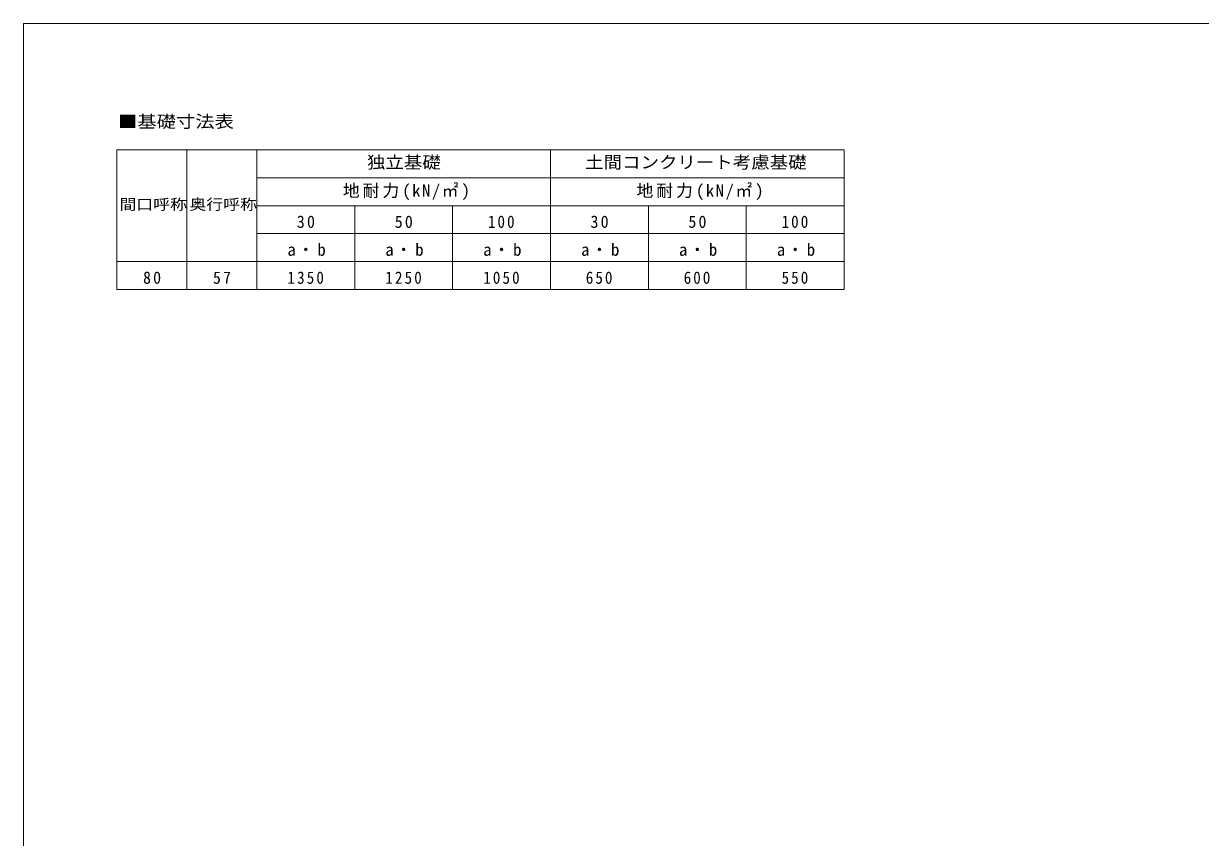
# Model space of a CAD drawing. Units: millimetres on the paper, enlarged 45 times, with parts at other scales. Extents: x -12578 to 12718, y -8779 to 8681.
# Drawn here: x -12578 to 47, y -49 to 8681 of the extents above; entities that cross this region are included whole.
import ezdxf
from ezdxf.enums import TextEntityAlignment as Align

# ---------------------------------------------------------------- set-up
doc = ezdxf.new("R2010")
doc.units = ezdxf.units.MM
doc.header["$LTSCALE"] = 45
doc.layers.add('1-0_FRAME', color=7, linetype='Continuous', lineweight=18)
doc.layers.add('F-0_240', color=7, linetype='Continuous', lineweight=9)
doc.styles.add('ＭＳ ゴシック', font='')
doc.styles.get('ＭＳ ゴシック').set_extended_font_data('MS Gothic')

msp = doc.modelspace()

# ---------------------------------------------------------------- linework, layer by layer
at = {"layer": '1-0_FRAME'}
for p, q in [((-11575.67, 7327.44), (-11575.67, 5827.44)), ((-11575.67, 7327.44), (-3775.67, 7327.44)), ((-10825.67, 7327.44), (-10825.67, 5827.44)), ((-6925.67, 7327.44), (-6925.67, 5827.44)), ((-10075.67, 7027.44), (-3775.67, 7027.44)), ((-10075.67, 6727.44), (-3775.67, 6727.44)), ((-5875.67, 6727.44), (-5875.67, 5827.44)), ((-10075.67, 6427.44), (-3775.67, 6427.44)), ((-11575.67, 6127.44), (-10075.67, 6127.44)), ((-10075.67, 6127.44), (-3775.67, 6127.44)), ((-11575.67, 5827.44), (-10825.67, 5827.44)), ((-10825.67, 5827.44), (-6925.67, 5827.44)), ((-6925.67, 5827.44), (-4825.67, 5827.44)), ((-4825.67, 5827.44), (-3775.67, 5827.44))]:
    msp.add_line(p, q, dxfattribs=at)
for points in [[(-10075.67, 7327.44), (-10075.67, 7027.44), (-10075.67, 6127.44), (-10075.67, 5827.44)], [(-3775.67, 7327.44), (-3775.67, 6427.44), (-3775.67, 5827.44)], [(-9025.67, 6727.44), (-9025.67, 6427.44), (-9025.67, 5827.44)], [(-7975.67, 6727.44), (-7975.67, 6427.44), (-7975.67, 5827.44)], [(-4825.67, 6727.44), (-4825.67, 6127.44), (-4825.67, 5827.44)]]:
    msp.add_lwpolyline(points, dxfattribs=at)
at = {"layer": 'F-0_240', "color": 5}
for q in [(-12578.18, -8778.98), (12081.82, 8681.02)]:
    msp.add_line((-12578.18, 8681.02), q, dxfattribs=at)

# ---------------------------------------------------------------- texts
at = {"layer": '1-0_FRAME', "style": 'ＭＳ ゴシック'}
for s, height, width, p in [('■基礎寸法表', 132, 1.15, (-11563.97, 7524.59)), ('独立基礎', 132, 1.1, (-8894.42, 7087.44)), ('土間コンクリート考慮基礎', 132, 1.1, (-6554.42, 7087.44)), ('間口呼称', 115.5, 1.15, (-11549.42, 6648.69)), ('奥行呼称', 115.5, 1.15, (-10799.42, 6648.69))]:
    msp.add_text(s, height=height, dxfattribs=dict(at, width=width)).set_placement(p, align=Align.BOTTOM_LEFT)
at = {"layer": '1-0_FRAME', "char_height": 132, "attachment_point": 7, "style": 'ＭＳ ゴシック'}
for s, insert in [('\\T1.18;地耐力(kN/㎡)', (-9153.17, 6787.44)), ('\\T1.18;地耐力(kN/㎡)', (-6003.17, 6787.44)), ('\\T1.27;\\W0.95;30', (-9646.29, 6487.44)), ('\\T1.27;\\W0.95;50', (-8596.29, 6487.44)), ('\\T1.27;\\W0.9;100', (-7596.92, 6487.44)), ('\\T1.27;\\W0.95;30', (-6496.29, 6487.44)), ('\\T1.27;\\W0.95;50', (-5446.29, 6487.44)), ('\\T1.27;\\W0.9;100', (-4446.92, 6487.44)), ('\\T1.19;a・b', (-9747.54, 6187.44)), ('\\T1.19;a・b', (-8697.54, 6187.44)), ('\\T1.19;a・b', (-7647.54, 6187.44)), ('\\T1.19;a・b', (-6597.54, 6187.44)), ('\\T1.19;a・b', (-5547.54, 6187.44)), ('\\T1.19;a・b', (-4497.54, 6187.44)), ('\\T1.27;\\W0.95;80', (-11296.29, 5887.44)), ('\\T1.27;\\W0.95;57', (-10546.29, 5887.44)), ('\\T1.28;\\W0.9;1350', (-9747.54, 5887.44)), ('\\T1.28;\\W0.9;1250', (-8697.54, 5887.44)), ('\\T1.28;\\W0.9;1050', (-7647.54, 5887.44)), ('\\T1.27;\\W0.9;650', (-6546.92, 5887.44)), ('\\T1.27;\\W0.9;600', (-5496.92, 5887.44)), ('\\T1.27;\\W0.9;550', (-4446.92, 5887.44))]:
    msp.add_mtext(s, dxfattribs=dict(at, insert=insert))

doc.saveas('drawing.dxf')
